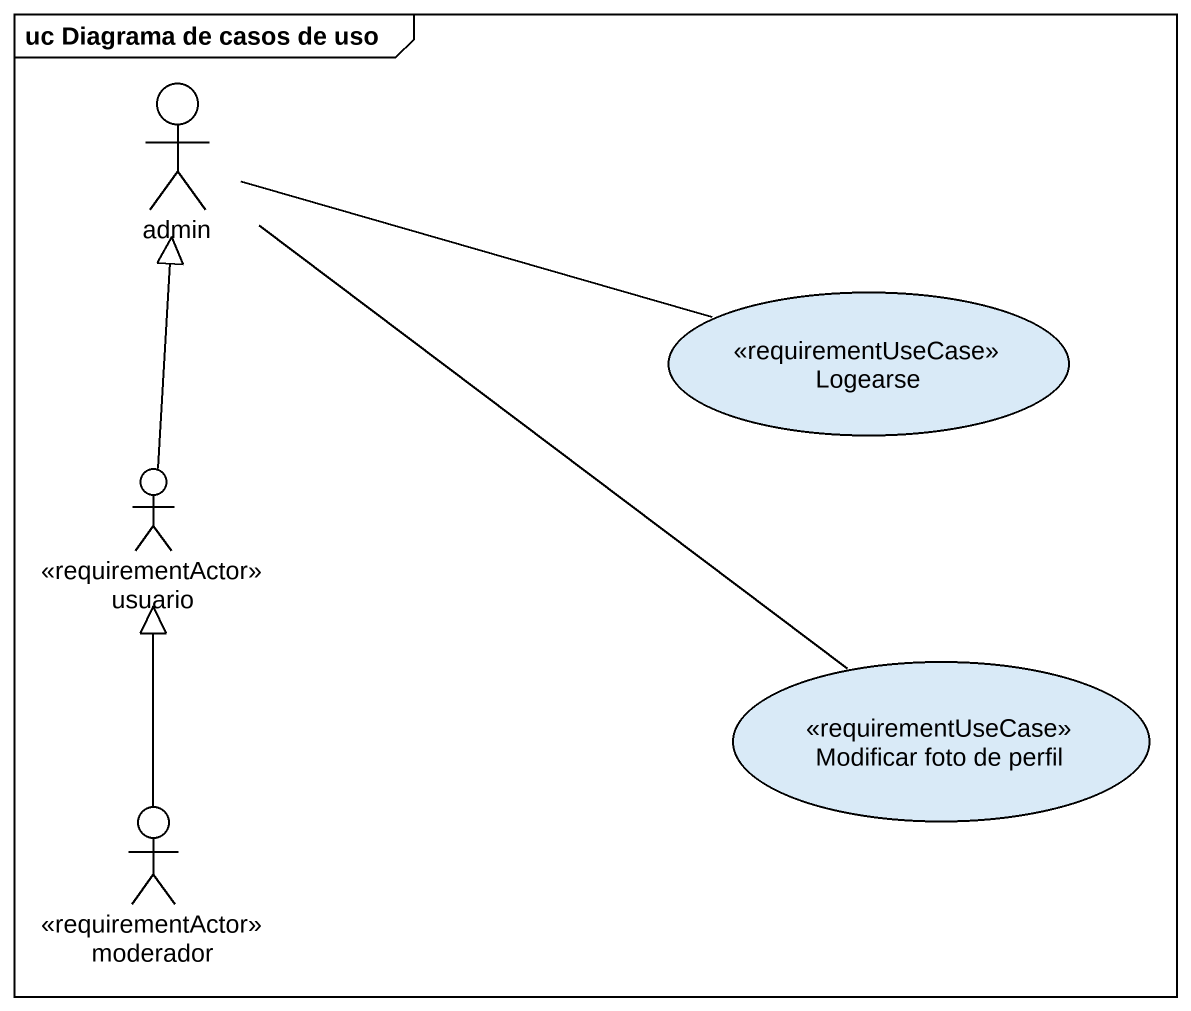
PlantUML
@startuml
mainframe uc Diagrama de casos de uso
actor admin
usecase Logearse <<requirementUseCase>>
actor usuario <<requirementActor>>
usecase "Modificar foto de perfil" as Modificar_foto_de_perfil <<requirementUseCase>>
actor moderador <<requirementActor>>
admin -right- Logearse
admin -- Modificar_foto_de_perfil
usuario -up-|> admin
moderador -up-|> usuario
@enduml
